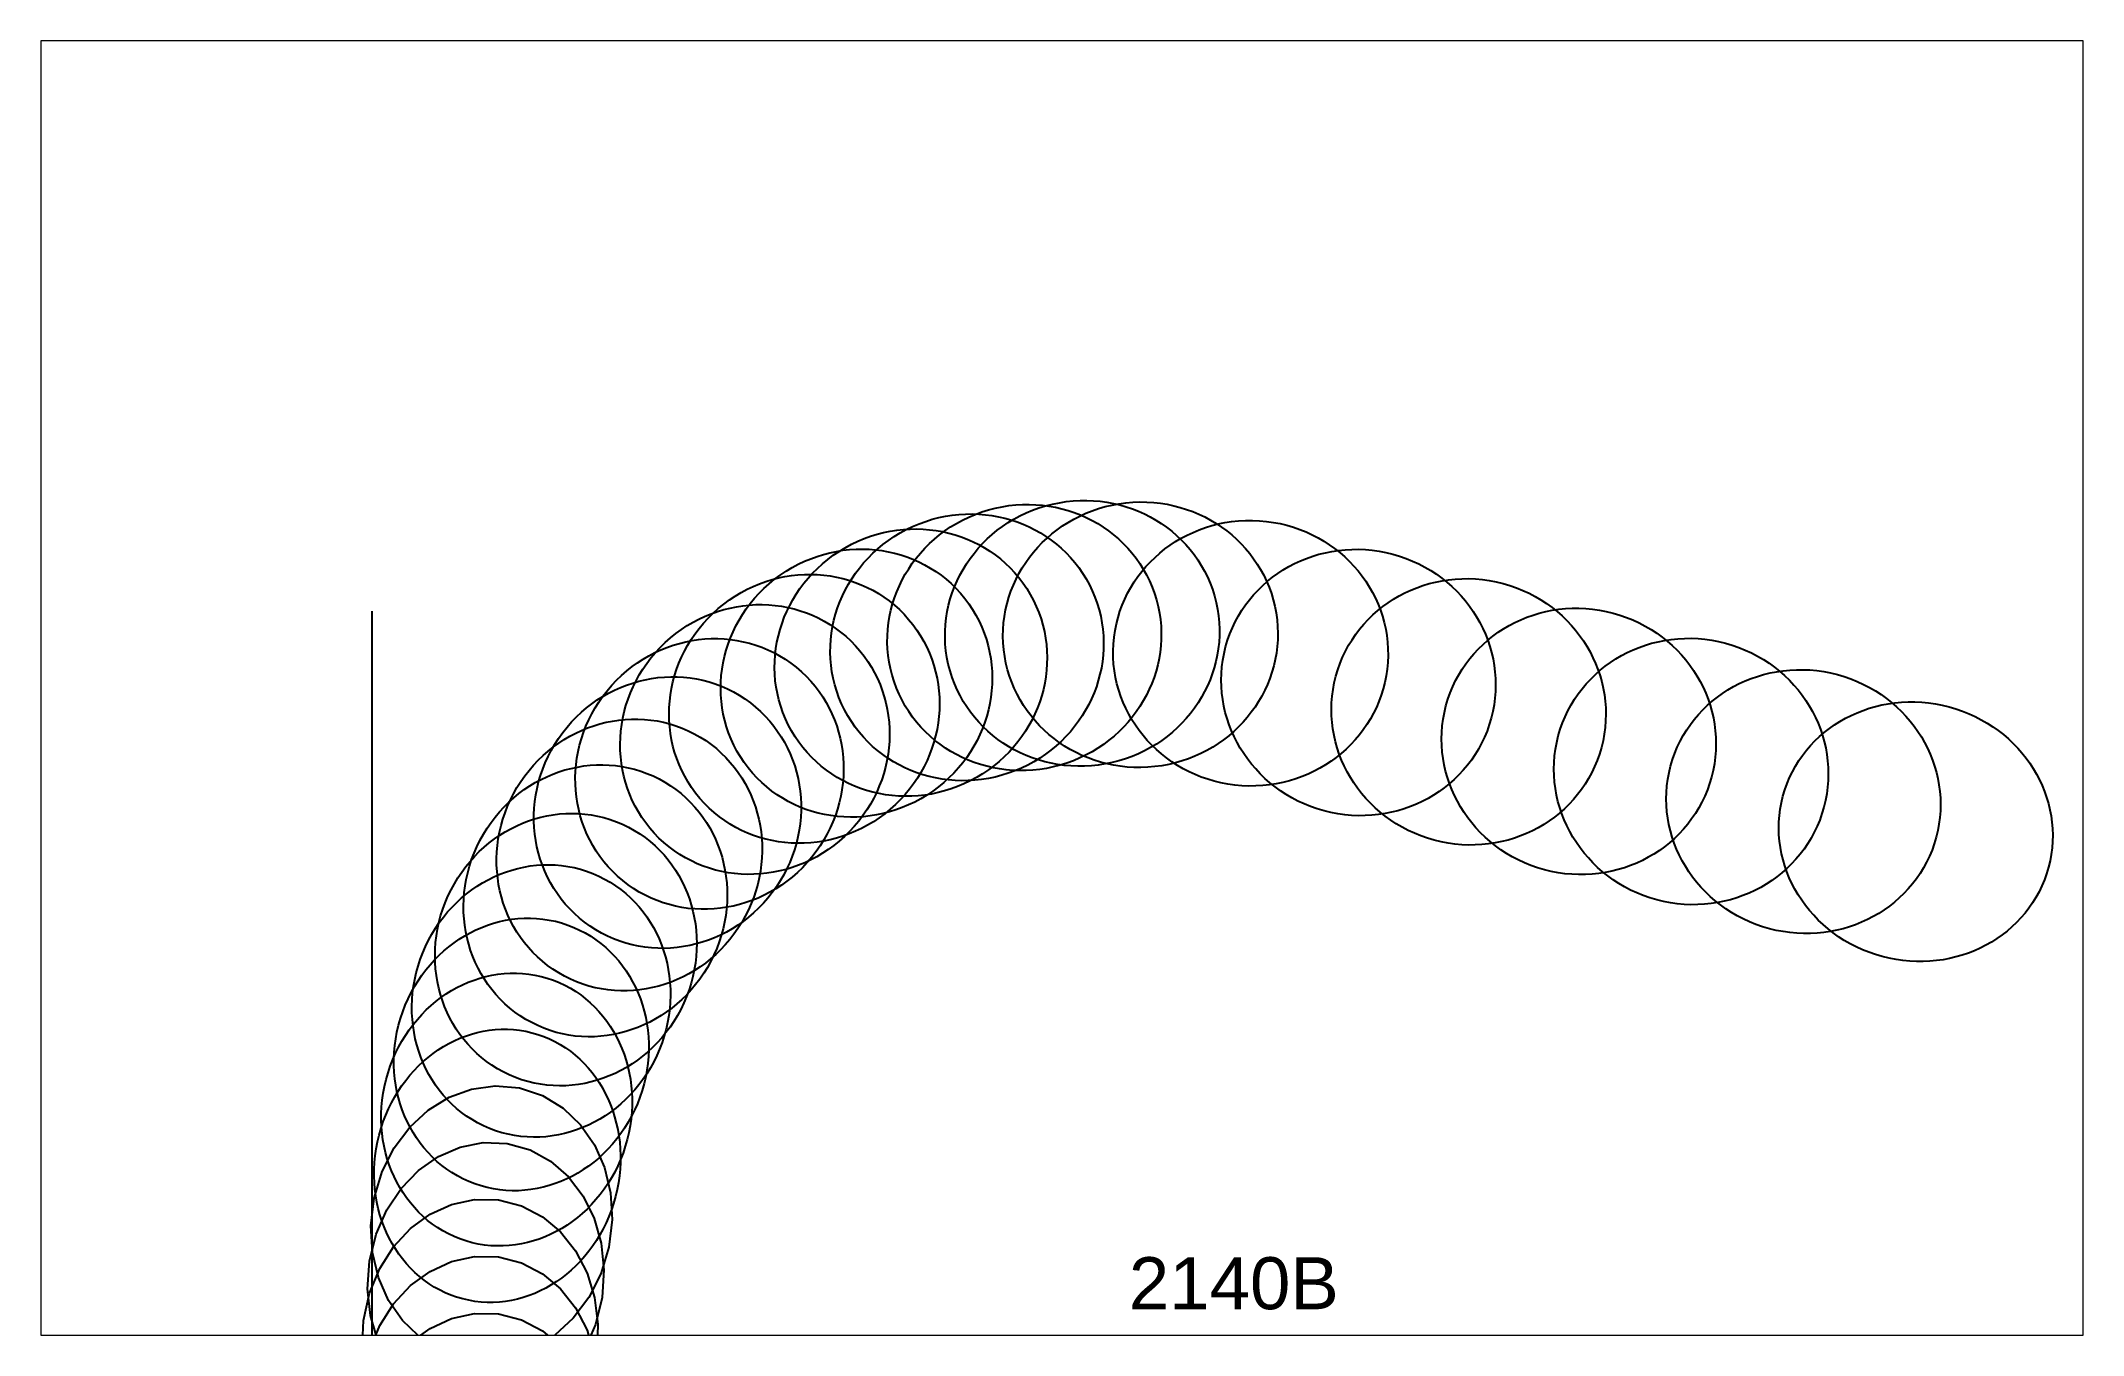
# Paper-space layout 'Layout1' of a CAD drawing. Header units: inches. Extents: x 0.1 to 16.4, y 0.1 to 10.4.
# The model-space entities are those that its viewports show. They can reach past a viewport. Long polylines and large blocks are cut down to what shows.
import ezdxf
from ezdxf.enums import TextEntityAlignment as Align

# ---------------------------------------------------------------- set-up
doc = ezdxf.new("R2010")
doc.units = ezdxf.units.IN
doc.header["$MEASUREMENT"] = 0
for name, color, linetype, true_color in [('Blade_1', 30, 'Continuous', 0xff7f00), ('Blade_2', 7, 'Continuous', 0xcccc00), ('Blade_3', 7, 'Continuous', 0x00cc00), ('Blade_4', 7, 'Continuous', 0x00cccc), ('Blade_5', 7, 'Continuous', 0x0066cc), ('Blade_6', 190, 'Continuous', 0x7f00ff)]:
    doc.layers.add(name, color=color, linetype=linetype, true_color=true_color)
doc.styles.get("Standard").update_dxf_attribs({"font": 'arial.ttf'})

msp = doc.modelspace()

# ---------------------------------------------------------------- linework, layer by layer
msp.add_line((32.0625, 18), (32.0625, 15.6434))
at = {"layer": 'Blade_1'}
for centre, major_axis, ratio in [((33.2935, 17.8822), (0.2726, 0.1558), 0.962552), ((34.0695, 17.9036), (0.3133, -0.021), 0.965549), ((34.819, 17.7023), (0.3033, -0.0813), 0.965926), ((35.5887, 17.4961), (0.3033, -0.0813), 0.939693), ((32.6506, 17.443), (0.1615, 0.2693), 0.953169), ((32.3489, 16.7334), (0.079, 0.3039), 0.888476)]:
    msp.add_ellipse(centre, major_axis=major_axis, ratio=ratio, dxfattribs=at)
at = {"layer": 'Blade_2'}
for centre, major_axis, ratio in [((33.4217, 17.9171), (0.2863, 0.129), 0.963257), ((32.7377, 17.5398), (0.1768, 0.2595), 0.958561), ((32.3703, 16.8618), (0.0929, 0.3), 0.903274), ((32.3095, 16.084), (0.0421, 0.3112), 0.855715)]:
    msp.add_ellipse(centre, major_axis=major_axis, ratio=ratio, dxfattribs=at)
at = {"layer": 'Blade_3'}
for centre, major_axis, ratio in [((33.5526, 17.9394), (0.2974, 0.1007), 0.963891), ((34.3158, 17.8368), (0.3033, -0.0813), 0.965926), ((32.8335, 17.628), (0.1981, 0.2436), 0.959349), ((35.0756, 17.6336), (0.3033, -0.0813), 0.965926), ((32.4038, 16.9876), (0.1061, 0.2955), 0.917095), ((32.3095, 16.2142), (0.0421, 0.3112), 0.855715)]:
    msp.add_ellipse(centre, major_axis=major_axis, ratio=ratio, dxfattribs=at)
at = {"layer": 'Blade_4'}
for centre, major_axis, ratio in [((33.685, 17.949), (0.3059, 0.0707), 0.964438), ((32.9372, 17.7067), (0.219, 0.225), 0.960166), ((32.4491, 17.1097), (0.118, 0.291), 0.929921), ((32.3095, 16.3445), (0.0421, 0.3112), 0.855715)]:
    msp.add_ellipse(centre, major_axis=major_axis, ratio=ratio, dxfattribs=at)
at = {"layer": 'Blade_5'}
for centre, major_axis, ratio in [((33.8178, 17.9458), (0.3121, 0.0343), 0.964908), ((33.0501, 17.7766), (0.2384, 0.2043), 0.960998), ((34.5675, 17.7698), (0.3033, -0.0813), 0.965926), ((35.3321, 17.5648), (0.3033, -0.0813), 0.956305), ((32.5056, 17.227), (0.1294, 0.2861), 0.941708), ((32.3226, 16.474), (0.0486, 0.3102), 0.855831)]:
    msp.add_ellipse(centre, major_axis=major_axis, ratio=ratio, dxfattribs=at)
at = {"layer": 'Blade_6'}
for centre, major_axis, ratio in [((33.1693, 17.8353), (0.2565, 0.1811), 0.961796), ((32.573, 17.3384), (0.1455, 0.2782), 0.947547), ((32.3357, 16.6036), (0.064, 0.3074), 0.872695)]:
    msp.add_ellipse(centre, major_axis=major_axis, ratio=ratio, dxfattribs=at)

# ---------------------------------------------------------------- texts
msp.add_text('2140B', height=0.11875).set_placement((34.0312, 16.4653), align=Align.MIDDLE_CENTER)

psp = doc.layouts.get("Layout1")

# ---------------------------------------------------------------- viewports
at = {"layer": '0'}
psp.add_viewport(center=(8.255, 5.269), size=(16.338, 10.34932), view_center_point=(33.6386, 17.8243), view_height=2.954923, dxfattribs=at)

doc.saveas('drawing.dxf')
